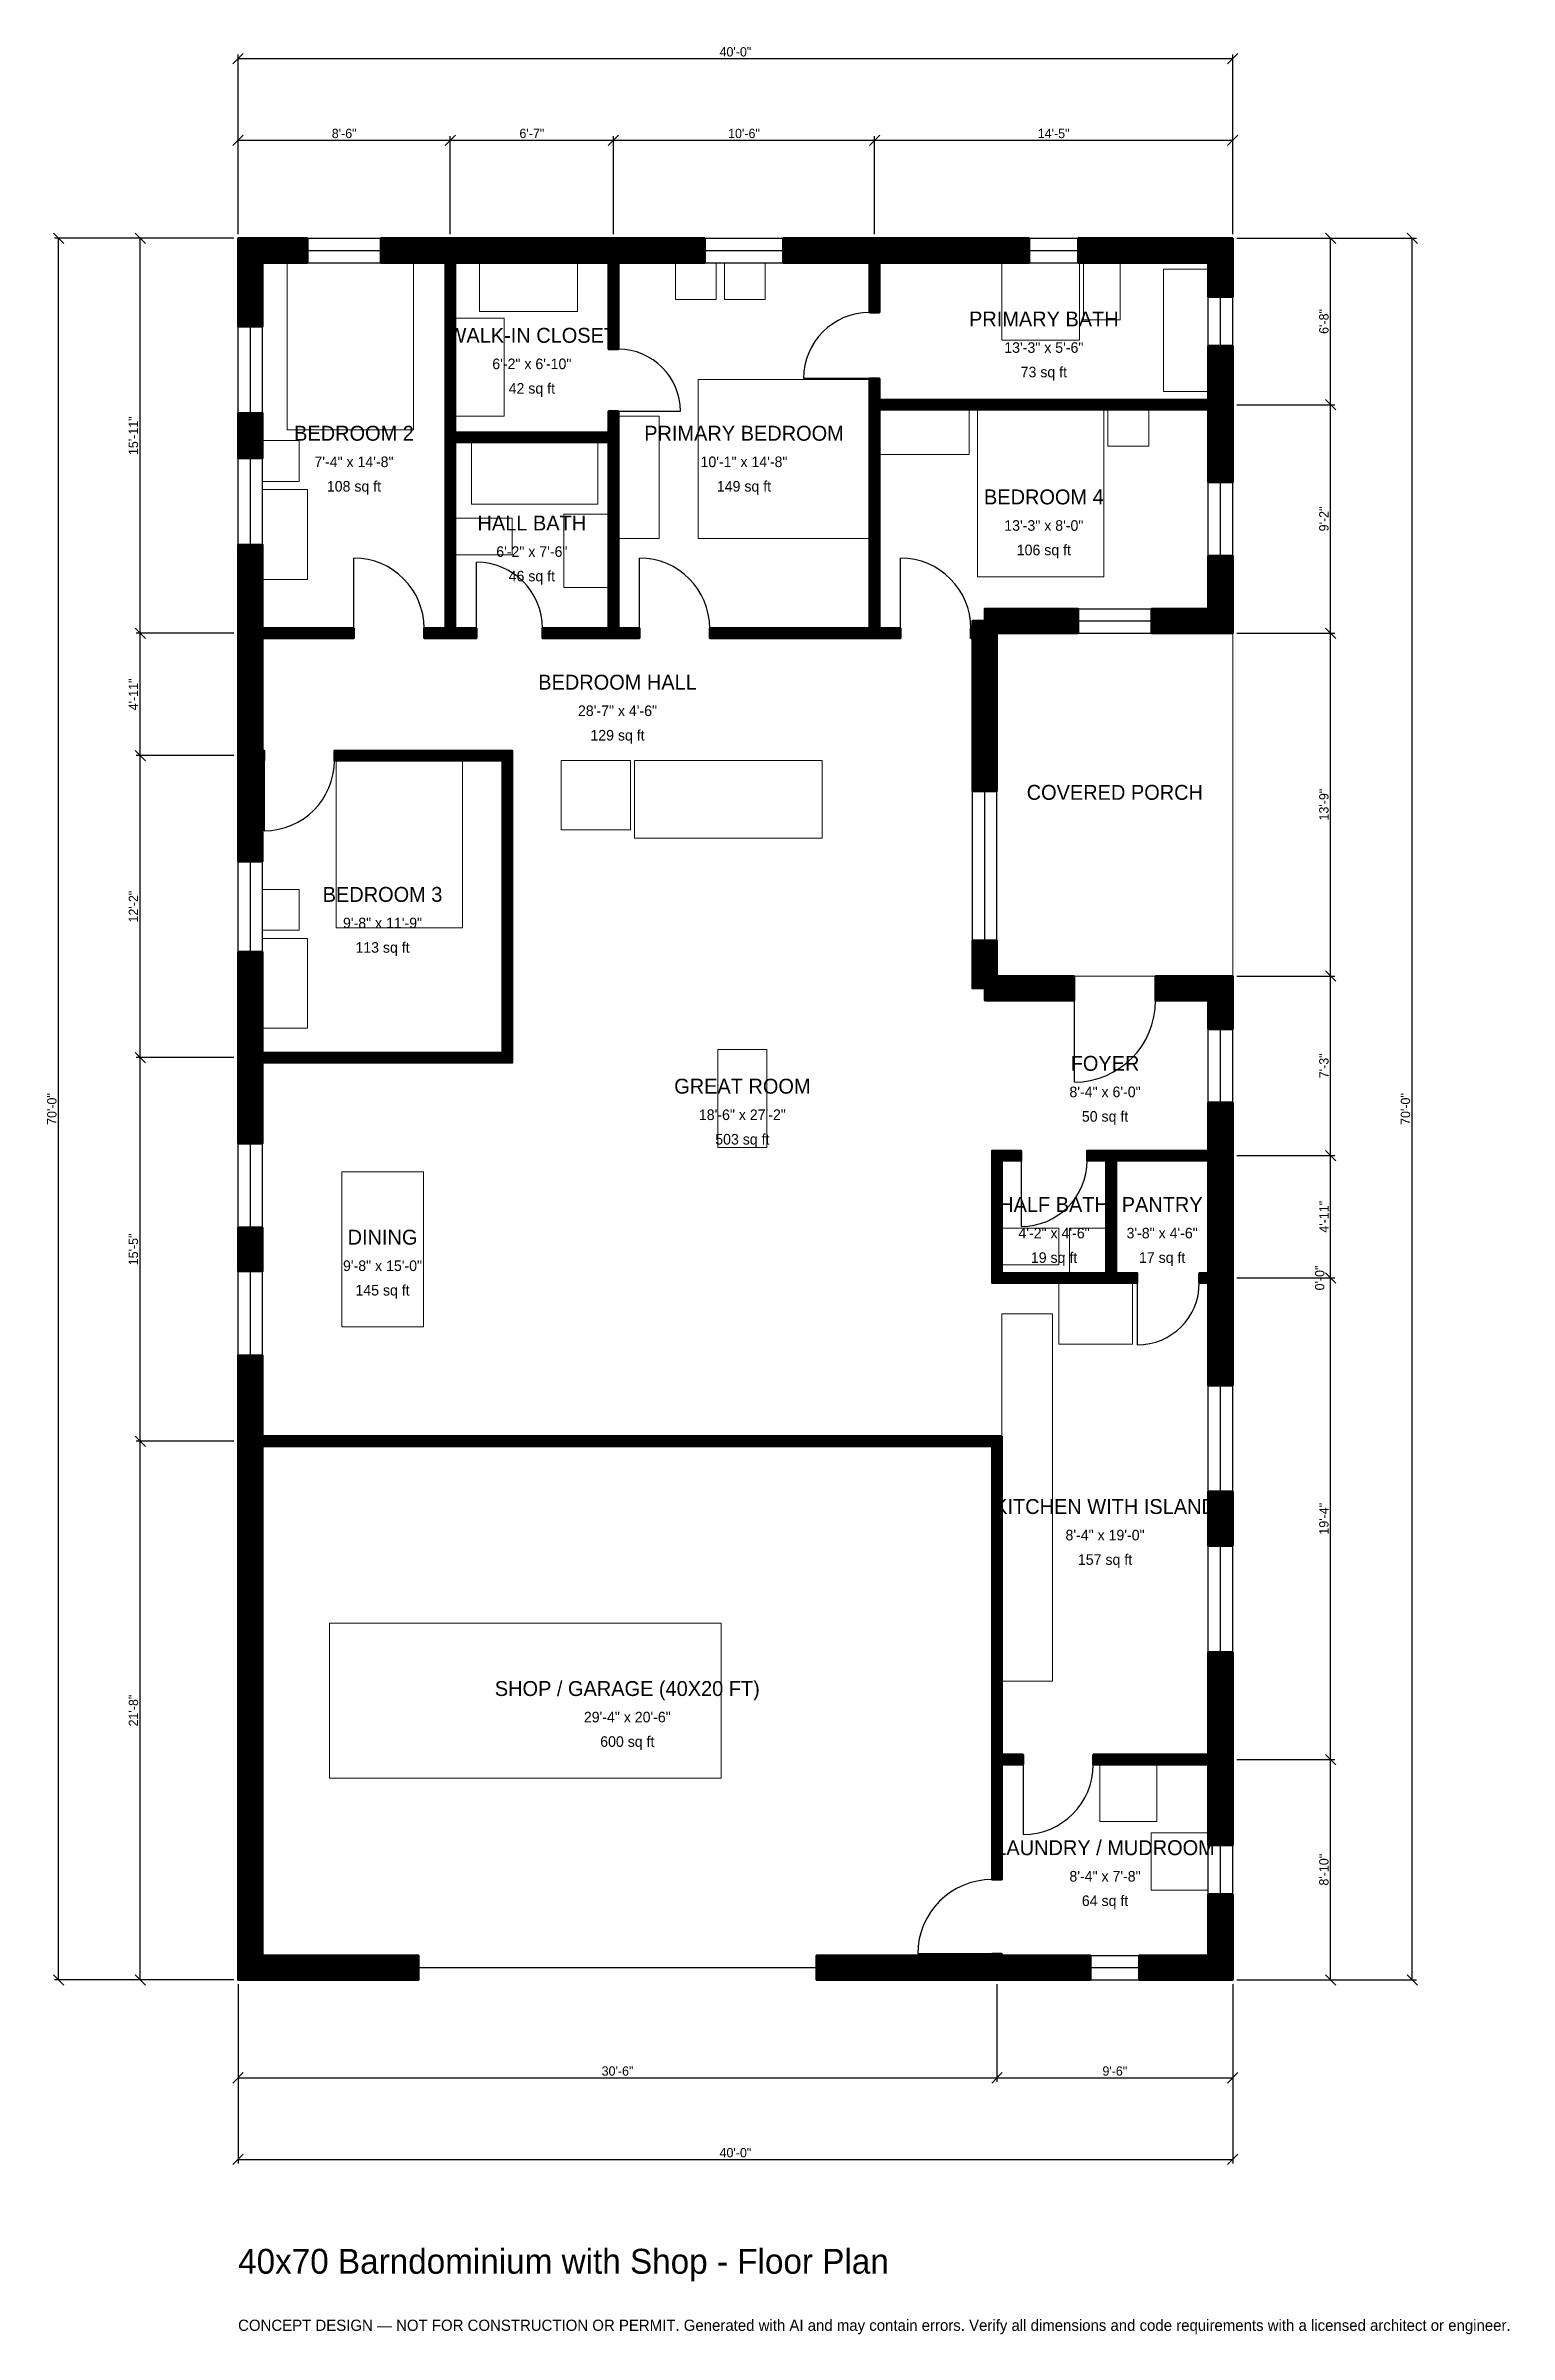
# Model space of a CAD drawing. Header units: inches. Extents: x -93 to 613, y -171 to 933.
import ezdxf
from ezdxf.enums import TextEntityAlignment as Align

# ---------------------------------------------------------------- set-up
doc = ezdxf.new("R2010")
doc.units = ezdxf.units.IN
doc.header["$MEASUREMENT"] = 0
doc.linetypes.add('DASHED', pattern=[0.6, 0.5, -0.1])
for name, color, linetype, lineweight in [('A-ANNO-DIMS', 1, 'Continuous', 13), ('A-ANNO-TEXT', 7, 'Continuous', 18), ('A-AREA-IDEN', 7, 'Continuous', 18), ('A-DOOR', 2, 'Continuous', 25), ('A-FLOR-FIXT', 9, 'Continuous', 13), ('A-FURN', 9, 'Continuous', 13), ('A-GLAZ', 4, 'Continuous', 25), ('A-SITE-PAVE', 8, 'Continuous', 13), ('A-WALL', 7, 'Continuous', 50), ('A-WALL-PATT', 8, 'Continuous', 13)]:
    doc.layers.add(name, color=color, linetype=linetype, lineweight=lineweight)
doc.dimstyles.new('PLAN', dxfattribs={"dimtxt": 4.5, "dimasz": 3, "dimexe": 2, "dimexo": 2, "dimgap": 1, "dimtad": 1, "dimdec": 0, "dimlunit": 4, "dimtsz": 2.5, "dimcen": 2.5, "dimclrd": 1, "dimclre": 1, "dimazin": 3, "dimtfac": 1, "dimtmove": 0, "dimatfit": 3})

msp = doc.modelspace()

# ---------------------------------------------------------------- hatches: boundary and pattern name
at = {"layer": 'A-WALL-PATT'}
h = msp.add_hatch(dxfattribs=at)
h.set_pattern_fill('ANSI31', color=8, scale=0.8)
h.paths.add_polyline_path([(0, 265.748), (0, 301.2467), (11.811, 301.2467), (11.811, 265.748), (11.811, 262.2047), (127.5591, 262.2047), (132.2835, 262.2047), (363.7795, 262.2047), (368.5039, 262.2047), (368.5039, 257.4803), (368.5039, 108.6614), (378.7402, 108.6614), (378.7402, 103.937), (368.5039, 103.937), (368.5039, 48.4252), (363.7795, 48.4252), (363.7795, 103.937), (363.7795, 108.6614), (363.7795, 257.4803), (132.2835, 257.4803), (127.5591, 257.4803), (11.811, 257.4803), (11.811, 253.937), (11.811, 11.811), (87.0079, 11.811), (87.0079, 0), (11.811, 0), (11.811, 0), (0, 0), (0, 0), (0, 0), (0, 11.811), (0, 11.811), (0, 253.937), (0, 257.4803), (0, 257.4803), (0, 262.2047), (0, 262.2047), (0, 265.748)])
h.paths.add_polyline_path([(0, 362.9265), (11.811, 362.9265), (11.811, 341.7979), (0, 341.7979), (0, 362.9265)])
h.paths.add_polyline_path([(0, 438.9764), (0, 442.5197), (0, 442.5197), (0, 447.2441), (0, 447.2441), (0, 450.7874), (0, 495.8661), (11.811, 495.8661), (11.811, 450.7874), (11.811, 447.2441), (127.5591, 447.2441), (127.5591, 588.189), (46.4567, 588.189), (46.4567, 592.9134), (127.5591, 592.9134), (132.2835, 592.9134), (132.2835, 588.189), (132.2835, 447.2441), (132.2835, 442.5197), (127.5591, 442.5197), (11.811, 442.5197), (11.811, 438.9764), (11.811, 403.4777), (0, 403.4777), (0, 438.9764)])
h.paths.add_polyline_path([(0, 584.6457), (0, 588.189), (0, 588.189), (0, 592.9134), (0, 592.9134), (0, 596.4567), (0, 643.7008), (0, 647.2441), (0, 647.2441), (0, 651.9685), (0, 651.9685), (0, 655.5118), (0, 692.2572), (11.811, 692.2572), (11.811, 655.5118), (11.811, 651.9685), (55.9055, 651.9685), (55.9055, 647.2441), (11.811, 647.2441), (11.811, 643.7008), (11.811, 596.4567), (11.811, 592.9134), (12.5984, 592.9134), (12.5984, 588.189), (11.811, 588.189), (11.811, 584.6457), (11.811, 539.5669), (0, 539.5669), (0, 584.6457)])
h.paths.add_polyline_path([(0, 755.7743), (11.811, 755.7743), (11.811, 733.9895), (0, 733.9895), (0, 755.7743)])
h.paths.add_polyline_path([(0, 828.3465), (0, 828.3465), (0, 840.1575), (0, 840.1575), (0, 840.1575), (11.811, 840.1575), (11.811, 840.1575), (33.4646, 840.1575), (33.4646, 828.3465), (11.811, 828.3465), (11.811, 797.5066), (0, 797.5066), (0, 828.3465)])
h.paths.add_polyline_path([(96.4567, 840.1575), (100, 840.1575), (100, 840.1575), (104.7244, 840.1575), (104.7244, 840.1575), (108.2677, 840.1575), (175.1969, 840.1575), (178.7402, 840.1575), (178.7402, 840.1575), (183.4646, 840.1575), (183.4646, 840.1575), (187.0079, 840.1575), (225.1969, 840.1575), (225.1969, 828.3465), (187.0079, 828.3465), (183.4646, 828.3465), (183.4646, 786.6142), (178.7402, 786.6142), (178.7402, 828.3465), (175.1969, 828.3465), (108.2677, 828.3465), (104.7244, 828.3465), (104.7244, 746.4567), (178.7402, 746.4567), (178.7402, 756.6929), (183.4646, 756.6929), (183.4646, 746.4567), (183.4646, 741.7323), (183.4646, 651.9685), (193.7008, 651.9685), (193.7008, 647.2441), (183.4646, 647.2441), (178.7402, 647.2441), (146.8504, 647.2441), (146.8504, 651.9685), (178.7402, 651.9685), (178.7402, 741.7323), (104.7244, 741.7323), (104.7244, 651.9685), (114.9606, 651.9685), (114.9606, 647.2441), (104.7244, 647.2441), (100, 647.2441), (89.7638, 647.2441), (89.7638, 651.9685), (100, 651.9685), (100, 741.7323), (100, 746.4567), (100, 828.3465), (96.4567, 828.3465), (68.8976, 828.3465), (68.8976, 840.1575), (96.4567, 840.1575)])
h.paths.add_polyline_path([(301.1811, 840.1575), (304.7244, 840.1575), (304.7244, 840.1575), (309.4488, 840.1575), (309.4488, 840.1575), (312.9921, 840.1575), (381.6929, 840.1575), (381.6929, 828.3465), (312.9921, 828.3465), (309.4488, 828.3465), (309.4488, 804.3307), (304.7244, 804.3307), (304.7244, 828.3465), (301.1811, 828.3465), (262.9921, 828.3465), (262.9921, 840.1575), (301.1811, 840.1575)])
h.paths.add_polyline_path([(468.1102, 840.1575), (468.1102, 840.1575), (479.9213, 840.1575), (479.9213, 840.1575), (479.9213, 840.1575), (479.9213, 828.3465), (479.9213, 828.3465), (479.9213, 811.811), (468.1102, 811.811), (468.1102, 828.3465), (405.315, 828.3465), (405.315, 840.1575), (468.1102, 840.1575)])
h.paths.add_polyline_path([(479.9213, 765.748), (479.9213, 762.2047), (479.9213, 762.2047), (479.9213, 757.4803), (479.9213, 757.4803), (479.9213, 753.937), (479.9213, 722.4409), (468.1102, 722.4409), (468.1102, 753.937), (468.1102, 757.4803), (309.4488, 757.4803), (309.4488, 651.9685), (319.685, 651.9685), (319.685, 647.2441), (309.4488, 647.2441), (304.7244, 647.2441), (227.5591, 647.2441), (227.5591, 651.9685), (304.7244, 651.9685), (304.7244, 757.4803), (304.7244, 762.2047), (304.7244, 772.4409), (309.4488, 772.4409), (309.4488, 762.2047), (468.1102, 762.2047), (468.1102, 765.748), (468.1102, 788.189), (479.9213, 788.189), (479.9213, 765.748)])
h.paths.add_polyline_path([(479.9213, 661.4173), (479.9213, 661.4173), (479.9213, 649.6063), (479.9213, 649.6063), (479.9213, 649.6063), (468.1102, 649.6063), (468.1102, 649.6063), (440.748, 649.6063), (440.748, 661.4173), (468.1102, 661.4173), (468.1102, 687.0079), (479.9213, 687.0079), (479.9213, 661.4173)])
h.paths.add_polyline_path([(368.5039, 649.6063), (368.5039, 649.6063), (366.1418, 649.6063), (366.1418, 647.2441), (366.1417, 647.2441), (366.1417, 596.4567), (366.1417, 584.6457), (366.1417, 573.4252), (354.3307, 573.4252), (354.3307, 584.6457), (354.3307, 596.4567), (354.3307, 647.2441), (353.5433, 647.2441), (353.5433, 651.9685), (354.3307, 651.9685), (354.3307, 655.5118), (360.2362, 655.5118), (360.2362, 661.4173), (405.315, 661.4173), (405.315, 649.6063), (368.5039, 649.6063)])
h.paths.add_polyline_path([(366.1417, 484.252), (403.3465, 484.252), (403.3465, 472.4409), (360.2362, 472.4409), (360.2362, 478.3465), (354.3307, 478.3465), (354.3307, 501.378), (366.1417, 501.378), (366.1417, 484.252)])
h.paths.add_polyline_path([(468.1102, 484.252), (468.1102, 484.252), (479.9213, 484.252), (479.9213, 484.252), (479.9213, 484.252), (479.9213, 472.4409), (479.9213, 472.4409), (479.9213, 458.6614), (468.1102, 458.6614), (468.1102, 472.4409), (442.7165, 472.4409), (442.7165, 484.252), (468.1102, 484.252)])
h.paths.add_polyline_path([(479.9213, 400), (479.9213, 400), (479.9213, 395.2756), (479.9213, 395.2756), (479.9213, 391.7323), (479.9213, 391.7323), (479.9213, 344.4882), (479.9213, 344.4882), (479.9213, 340.9449), (479.9213, 340.9449), (479.9213, 336.2205), (479.9213, 336.2205), (479.9213, 286.7454), (468.1102, 286.7454), (468.1102, 332.6772), (468.1102, 332.6772), (468.1102, 336.2205), (463.7795, 336.2205), (463.7795, 340.9449), (468.1102, 340.9449), (468.1102, 395.2756), (423.622, 395.2756), (423.622, 340.9449), (433.8583, 340.9449), (433.8583, 336.2205), (423.622, 336.2205), (423.622, 336.2205), (418.8976, 336.2205), (418.8976, 336.2205), (418.8976, 336.2205), (368.5039, 336.2205), (368.5039, 336.2205), (363.7795, 336.2205), (363.7795, 336.2205), (363.7795, 340.9449), (363.7795, 395.2756), (363.7795, 400), (368.5039, 400), (377.7559, 400), (377.7559, 395.2756), (368.5039, 395.2756), (368.5039, 340.9449), (418.8976, 340.9449), (418.8976, 340.9449), (418.8976, 395.2756), (418.8976, 395.2756), (409.6457, 395.2756), (409.6457, 400), (418.8976, 400), (418.8976, 400), (423.622, 400), (468.1102, 400), (468.1102, 403.5433), (468.1102, 403.5433), (468.1102, 423.2283), (479.9213, 423.2283), (479.9213, 400)])
h.paths.add_polyline_path([(479.9213, 209.3176), (468.1102, 209.3176), (468.1102, 235.5643), (479.9213, 235.5643), (479.9213, 209.3176)])
h.paths.add_polyline_path([(479.9213, 112.2047), (479.9213, 108.6614), (479.9213, 108.6614), (479.9213, 103.937), (479.9213, 103.937), (479.9213, 100.3937), (479.9213, 64.9606), (468.1102, 64.9606), (468.1102, 100.3937), (468.1102, 103.937), (412.5984, 103.937), (412.5984, 108.6614), (468.1102, 108.6614), (468.1102, 112.2047), (468.1102, 158.1365), (479.9213, 158.1365), (479.9213, 112.2047)])
h.paths.add_polyline_path([(479.9213, 11.811), (479.9213, 11.811), (479.9213, 0), (479.9213, 0), (479.9213, 0), (468.1102, 0), (468.1102, 0), (434.8425, 0), (434.8425, 11.811), (468.1102, 11.811), (468.1102, 41.3386), (479.9213, 41.3386), (479.9213, 11.811)])
h.paths.add_polyline_path([(372.0472, 0), (368.5039, 0), (368.5039, 0), (363.7795, 0), (363.7795, 0), (360.2362, 0), (279.1339, 0), (279.1339, 11.811), (360.2362, 11.811), (363.7795, 11.811), (363.7795, 12.5984), (368.5039, 12.5984), (368.5039, 11.811), (372.0472, 11.811), (411.2205, 11.811), (411.2205, 0), (372.0472, 0)])

# ---------------------------------------------------------------- linework, layer by layer
at = {"layer": 'A-DOOR'}
for p, q in [((304.7244, 772.4409), (272.8346, 772.4409)), ((183.4646, 756.6929), (213.3858, 756.6929)), ((55.9055, 651.9685), (55.9055, 685.8268)), ((193.7008, 651.9685), (193.7008, 685.8268)), ((319.685, 651.9685), (319.685, 685.8268)), ((114.9606, 651.9685), (114.9606, 683.8583)), ((12.5984, 588.189), (12.5984, 554.3307)), ((403.3465, 472.4409), (403.3465, 433.0709)), ((377.7559, 395.2756), (377.7559, 363.3858)), ((433.8583, 336.2205), (433.8583, 306.2992)), ((378.7402, 103.937), (378.7402, 70.0787)), ((363.7795, 12.5984), (327.9528, 12.5984))]:
    msp.add_line(p, q, dxfattribs=at)
at = {"layer": 'A-DOOR', "linetype": 'DASHED'}
msp.add_line((87.0079, 5.9055), (279.1339, 5.9055), dxfattribs=at)
at = {"layer": 'A-DOOR'}
for centre, radius, start, end in [((304.7244, 772.4409), 31.8898, 90, 180), ((183.4646, 756.6929), 29.9213, 0, 90), ((55.9055, 651.9685), 33.8583, 0, 90), ((193.7008, 651.9685), 33.8583, 0, 90), ((319.685, 651.9685), 33.8583, 0, 90), ((114.9606, 651.9685), 31.8898, 0, 90), ((12.5984, 588.189), 33.8583, 270, 360), ((403.3465, 472.4409), 39.3701, 270, 360), ((377.7559, 395.2756), 31.8898, 270, 360), ((433.8583, 336.2205), 29.9213, 270, 360), ((378.7402, 103.937), 33.8583, 270, 360), ((363.7795, 12.5984), 35.8268, 90, 180)]:
    msp.add_arc(centre, radius, start, end, dxfattribs=at)
at = {"layer": 'A-FLOR-FIXT'}
for points in [[(368.5039, 790.9449), (405.9055, 790.9449), (405.9055, 828.3465), (368.5039, 828.3465)], [(407.874, 800.7874), (425.5906, 800.7874), (425.5906, 828.3465), (407.874, 828.3465)], [(446.4567, 766.1417), (468.1102, 766.1417), (468.1102, 825.1968), (446.4567, 825.1968)], [(112.5984, 711.811), (173.622, 711.811), (173.622, 741.7323), (112.5984, 741.7323)], [(157.0866, 671.6535), (178.7402, 671.6535), (178.7402, 707.0866), (157.0866, 707.0866)], [(104.7244, 687.4016), (132.2835, 687.4016), (132.2835, 705.1181), (104.7244, 705.1181)], [(368.5039, 344.8819), (396.063, 344.8819), (396.063, 362.5984), (368.5039, 362.5984)], [(401.1811, 340.9449), (418.8976, 340.9449), (418.8976, 362.5984), (401.1811, 362.5984)], [(368.5039, 144.0945), (392.9134, 144.0945), (392.9134, 321.2598), (368.5039, 321.2598)]]:
    msp.add_lwpolyline(points, close=True, dxfattribs=at)
at = {"layer": 'A-FURN'}
for points in [[(23.622, 747.6378), (84.6457, 747.6378), (84.6457, 828.3465), (23.622, 828.3465)], [(116.5354, 804.7244), (163.7795, 804.7244), (163.7795, 828.3465), (116.5354, 828.3465)], [(211.0236, 810.6299), (230.7087, 810.6299), (230.7087, 828.3465), (211.0236, 828.3465)], [(234.6457, 810.6299), (254.3307, 810.6299), (254.3307, 828.3465), (234.6457, 828.3465)], [(104.7244, 754.3307), (128.3465, 754.3307), (128.3465, 801.5748), (104.7244, 801.5748)], [(222.0472, 695.2756), (304.7244, 695.2756), (304.7244, 772.0472), (222.0472, 772.0472)], [(183.4646, 695.2756), (203.1496, 695.2756), (203.1496, 754.3307), (183.4646, 754.3307)], [(309.4488, 735.8268), (352.7559, 735.8268), (352.7559, 757.4803), (309.4488, 757.4803)], [(356.6929, 676.7717), (417.7165, 676.7717), (417.7165, 757.4803), (356.6929, 757.4803)], [(419.685, 739.7638), (439.3701, 739.7638), (439.3701, 757.4803), (419.685, 757.4803)], [(11.811, 722.8346), (29.5276, 722.8346), (29.5276, 742.5197), (11.811, 742.5197)], [(11.811, 675.5906), (33.4646, 675.5906), (33.4646, 718.8976), (11.811, 718.8976)], [(47.2441, 507.4803), (108.2677, 507.4803), (108.2677, 588.189), (47.2441, 588.189)], [(155.9055, 554.7244), (189.3701, 554.7244), (189.3701, 588.189), (155.9055, 588.189)], [(191.3386, 550.7874), (281.8898, 550.7874), (281.8898, 588.189), (191.3386, 588.189)], [(11.811, 506.2992), (29.5276, 506.2992), (29.5276, 525.9843), (11.811, 525.9843)], [(11.811, 459.0551), (33.4646, 459.0551), (33.4646, 502.3622), (11.811, 502.3622)], [(231.4961, 401.5748), (255.1181, 401.5748), (255.1181, 448.8189), (231.4961, 448.8189)], [(50, 314.9606), (89.3701, 314.9606), (89.3701, 389.7638), (50, 389.7638)], [(396.063, 306.6929), (431.4961, 306.6929), (431.4961, 336.2205), (396.063, 336.2205)], [(44.0945, 97.2441), (233.0709, 97.2441), (233.0709, 172.0472), (44.0945, 172.0472)], [(415.748, 76.378), (443.3071, 76.378), (443.3071, 103.937), (415.748, 103.937)], [(440.5512, 43.3071), (468.1102, 43.3071), (468.1102, 70.8661), (440.5512, 70.8661)]]:
    msp.add_lwpolyline(points, close=True, dxfattribs=at)
at = {"layer": 'A-GLAZ'}
for p, q in [((33.4646, 840.1575), (68.8976, 840.1575)), ((225.1969, 840.1575), (262.9921, 840.1575)), ((381.6929, 840.1575), (405.315, 840.1575)), ((33.4646, 834.252), (68.8976, 834.252)), ((33.4646, 828.3465), (68.8976, 828.3465)), ((225.1969, 834.252), (262.9921, 834.252)), ((225.1969, 828.3465), (262.9921, 828.3465)), ((381.6929, 834.252), (405.315, 834.252)), ((381.6929, 828.3465), (405.315, 828.3465)), ((468.1102, 788.189), (468.1102, 811.811)), ((474.0157, 788.189), (474.0157, 811.811)), ((479.9213, 788.189), (479.9213, 811.811)), ((0, 755.7743), (0, 797.5066)), ((5.9055, 755.7743), (5.9055, 797.5066)), ((11.811, 755.7743), (11.811, 797.5066)), ((0, 692.2572), (0, 733.9895)), ((5.9055, 692.2572), (5.9055, 733.9895)), ((11.811, 692.2572), (11.811, 733.9895)), ((468.1102, 687.0079), (468.1102, 722.4409)), ((474.0157, 687.0079), (474.0157, 722.4409)), ((479.9213, 687.0079), (479.9213, 722.4409)), ((405.315, 661.4173), (440.748, 661.4173)), ((405.315, 655.5118), (440.748, 655.5118)), ((405.315, 649.6063), (440.748, 649.6063)), ((354.3307, 501.378), (354.3307, 573.4252)), ((360.2362, 501.378), (360.2362, 573.4252)), ((366.1417, 501.378), (366.1417, 573.4252)), ((0, 495.8661), (0, 539.5669)), ((5.9055, 495.8661), (5.9055, 539.5669)), ((11.811, 495.8661), (11.811, 539.5669)), ((468.1102, 423.2283), (468.1102, 458.6614)), ((474.0157, 423.2283), (474.0157, 458.6614)), ((479.9213, 423.2283), (479.9213, 458.6614)), ((0, 362.9265), (0, 403.4777)), ((5.9055, 362.9265), (5.9055, 403.4777)), ((11.811, 362.9265), (11.811, 403.4777)), ((0, 301.2467), (0, 341.7979)), ((5.9055, 301.2467), (5.9055, 341.7979)), ((11.811, 301.2467), (11.811, 341.7979)), ((468.1102, 235.5643), (468.1102, 286.7454)), ((474.0157, 235.5643), (474.0157, 286.7454)), ((479.9213, 235.5643), (479.9213, 286.7454)), ((468.1102, 158.1365), (468.1102, 209.3176)), ((474.0157, 158.1365), (474.0157, 209.3176)), ((479.9213, 158.1365), (479.9213, 209.3176)), ((468.1102, 41.3386), (468.1102, 64.9606)), ((474.0157, 41.3386), (474.0157, 64.9606)), ((479.9213, 41.3386), (479.9213, 64.9606)), ((411.2205, 11.811), (434.8425, 11.811)), ((411.2205, 5.9055), (434.8425, 5.9055)), ((411.2205, 0), (434.8425, 0))]:
    msp.add_line(p, q, dxfattribs=at)
at = {"layer": 'A-SITE-PAVE', "linetype": 'DASHED'}
msp.add_lwpolyline([(366.1417, 484.252), (479.9213, 484.252), (479.9213, 649.6063), (366.1417, 649.6063)], close=True, dxfattribs=at)
at = {"layer": 'A-WALL'}
for points in [[(0, 828.3465), (0, 828.3465), (0, 840.1575), (0, 840.1575), (0, 840.1575), (11.811, 840.1575), (11.811, 840.1575), (33.4646, 840.1575), (33.4646, 828.3465), (11.811, 828.3465), (11.811, 797.5066), (0, 797.5066), (0, 828.3465)], [(96.4567, 840.1575), (100, 840.1575), (100, 840.1575), (104.7244, 840.1575), (104.7244, 840.1575), (108.2677, 840.1575), (175.1969, 840.1575), (178.7402, 840.1575), (178.7402, 840.1575), (183.4646, 840.1575), (183.4646, 840.1575), (187.0079, 840.1575), (225.1969, 840.1575), (225.1969, 828.3465), (187.0079, 828.3465), (183.4646, 828.3465), (183.4646, 786.6142), (178.7402, 786.6142), (178.7402, 828.3465), (175.1969, 828.3465), (108.2677, 828.3465), (104.7244, 828.3465), (104.7244, 746.4567), (178.7402, 746.4567), (178.7402, 756.6929), (183.4646, 756.6929), (183.4646, 746.4567), (183.4646, 741.7323), (183.4646, 651.9685), (193.7008, 651.9685), (193.7008, 647.2441), (183.4646, 647.2441), (178.7402, 647.2441), (146.8504, 647.2441), (146.8504, 651.9685), (178.7402, 651.9685), (178.7402, 741.7323), (104.7244, 741.7323), (104.7244, 651.9685), (114.9606, 651.9685), (114.9606, 647.2441), (104.7244, 647.2441), (100, 647.2441), (89.7638, 647.2441), (89.7638, 651.9685), (100, 651.9685), (100, 741.7323), (100, 746.4567), (100, 828.3465), (96.4567, 828.3465), (68.8976, 828.3465), (68.8976, 840.1575), (96.4567, 840.1575)], [(301.1811, 840.1575), (304.7244, 840.1575), (304.7244, 840.1575), (309.4488, 840.1575), (309.4488, 840.1575), (312.9921, 840.1575), (381.6929, 840.1575), (381.6929, 828.3465), (312.9921, 828.3465), (309.4488, 828.3465), (309.4488, 804.3307), (304.7244, 804.3307), (304.7244, 828.3465), (301.1811, 828.3465), (262.9921, 828.3465), (262.9921, 840.1575), (301.1811, 840.1575)], [(468.1102, 840.1575), (468.1102, 840.1575), (479.9213, 840.1575), (479.9213, 840.1575), (479.9213, 840.1575), (479.9213, 828.3465), (479.9213, 828.3465), (479.9213, 811.811), (468.1102, 811.811), (468.1102, 828.3465), (405.315, 828.3465), (405.315, 840.1575), (468.1102, 840.1575)], [(479.9213, 765.748), (479.9213, 762.2047), (479.9213, 762.2047), (479.9213, 757.4803), (479.9213, 757.4803), (479.9213, 753.937), (479.9213, 722.4409), (468.1102, 722.4409), (468.1102, 753.937), (468.1102, 757.4803), (309.4488, 757.4803), (309.4488, 651.9685), (319.685, 651.9685), (319.685, 647.2441), (309.4488, 647.2441), (304.7244, 647.2441), (227.5591, 647.2441), (227.5591, 651.9685), (304.7244, 651.9685), (304.7244, 757.4803), (304.7244, 762.2047), (304.7244, 772.4409), (309.4488, 772.4409), (309.4488, 762.2047), (468.1102, 762.2047), (468.1102, 765.748), (468.1102, 788.189), (479.9213, 788.189), (479.9213, 765.748)], [(0, 755.7743), (11.811, 755.7743), (11.811, 733.9895), (0, 733.9895), (0, 755.7743)], [(0, 584.6457), (0, 588.189), (0, 588.189), (0, 592.9134), (0, 592.9134), (0, 596.4567), (0, 643.7008), (0, 647.2441), (0, 647.2441), (0, 651.9685), (0, 651.9685), (0, 655.5118), (0, 692.2572), (11.811, 692.2572), (11.811, 655.5118), (11.811, 651.9685), (55.9055, 651.9685), (55.9055, 647.2441), (11.811, 647.2441), (11.811, 643.7008), (11.811, 596.4567), (11.811, 592.9134), (12.5984, 592.9134), (12.5984, 588.189), (11.811, 588.189), (11.811, 584.6457), (11.811, 539.5669), (0, 539.5669), (0, 584.6457)], [(479.9213, 661.4173), (479.9213, 661.4173), (479.9213, 649.6063), (479.9213, 649.6063), (479.9213, 649.6063), (468.1102, 649.6063), (468.1102, 649.6063), (440.748, 649.6063), (440.748, 661.4173), (468.1102, 661.4173), (468.1102, 687.0079), (479.9213, 687.0079), (479.9213, 661.4173)], [(368.5039, 649.6063), (368.5039, 649.6063), (366.1418, 649.6063), (366.1418, 647.2441), (366.1417, 647.2441), (366.1417, 596.4567), (366.1417, 584.6457), (366.1417, 573.4252), (354.3307, 573.4252), (354.3307, 584.6457), (354.3307, 596.4567), (354.3307, 647.2441), (353.5433, 647.2441), (353.5433, 651.9685), (354.3307, 651.9685), (354.3307, 655.5118), (360.2362, 655.5118), (360.2362, 661.4173), (405.315, 661.4173), (405.315, 649.6063), (368.5039, 649.6063)], [(0, 438.9764), (0, 442.5197), (0, 442.5197), (0, 447.2441), (0, 447.2441), (0, 450.7874), (0, 495.8661), (11.811, 495.8661), (11.811, 450.7874), (11.811, 447.2441), (127.5591, 447.2441), (127.5591, 588.189), (46.4567, 588.189), (46.4567, 592.9134), (127.5591, 592.9134), (132.2835, 592.9134), (132.2835, 588.189), (132.2835, 447.2441), (132.2835, 442.5197), (127.5591, 442.5197), (11.811, 442.5197), (11.811, 438.9764), (11.811, 403.4777), (0, 403.4777), (0, 438.9764)], [(366.1417, 484.252), (403.3465, 484.252), (403.3465, 472.4409), (360.2362, 472.4409), (360.2362, 478.3465), (354.3307, 478.3465), (354.3307, 501.378), (366.1417, 501.378), (366.1417, 484.252)], [(468.1102, 484.252), (468.1102, 484.252), (479.9213, 484.252), (479.9213, 484.252), (479.9213, 484.252), (479.9213, 472.4409), (479.9213, 472.4409), (479.9213, 458.6614), (468.1102, 458.6614), (468.1102, 472.4409), (442.7165, 472.4409), (442.7165, 484.252), (468.1102, 484.252)], [(479.9213, 400), (479.9213, 400), (479.9213, 395.2756), (479.9213, 395.2756), (479.9213, 391.7323), (479.9213, 391.7323), (479.9213, 344.4882), (479.9213, 344.4882), (479.9213, 340.9449), (479.9213, 340.9449), (479.9213, 336.2205), (479.9213, 336.2205), (479.9213, 286.7454), (468.1102, 286.7454), (468.1102, 332.6772), (468.1102, 332.6772), (468.1102, 336.2205), (463.7795, 336.2205), (463.7795, 340.9449), (468.1102, 340.9449), (468.1102, 395.2756), (423.622, 395.2756), (423.622, 340.9449), (433.8583, 340.9449), (433.8583, 336.2205), (423.622, 336.2205), (423.622, 336.2205), (418.8976, 336.2205), (418.8976, 336.2205), (418.8976, 336.2205), (368.5039, 336.2205), (368.5039, 336.2205), (363.7795, 336.2205), (363.7795, 336.2205), (363.7795, 340.9449), (363.7795, 395.2756), (363.7795, 400), (368.5039, 400), (377.7559, 400), (377.7559, 395.2756), (368.5039, 395.2756), (368.5039, 340.9449), (418.8976, 340.9449), (418.8976, 340.9449), (418.8976, 395.2756), (418.8976, 395.2756), (409.6457, 395.2756), (409.6457, 400), (418.8976, 400), (418.8976, 400), (423.622, 400), (468.1102, 400), (468.1102, 403.5433), (468.1102, 403.5433), (468.1102, 423.2283), (479.9213, 423.2283), (479.9213, 400)], [(0, 362.9265), (11.811, 362.9265), (11.811, 341.7979), (0, 341.7979), (0, 362.9265)], [(0, 265.748), (0, 301.2467), (11.811, 301.2467), (11.811, 265.748), (11.811, 262.2047), (127.5591, 262.2047), (132.2835, 262.2047), (363.7795, 262.2047), (368.5039, 262.2047), (368.5039, 257.4803), (368.5039, 108.6614), (378.7402, 108.6614), (378.7402, 103.937), (368.5039, 103.937), (368.5039, 48.4252), (363.7795, 48.4252), (363.7795, 103.937), (363.7795, 108.6614), (363.7795, 257.4803), (132.2835, 257.4803), (127.5591, 257.4803), (11.811, 257.4803), (11.811, 253.937), (11.811, 11.811), (87.0079, 11.811), (87.0079, 0), (11.811, 0), (11.811, 0), (0, 0), (0, 0), (0, 0), (0, 11.811), (0, 11.811), (0, 253.937), (0, 257.4803), (0, 257.4803), (0, 262.2047), (0, 262.2047), (0, 265.748)], [(479.9213, 209.3176), (468.1102, 209.3176), (468.1102, 235.5643), (479.9213, 235.5643), (479.9213, 209.3176)], [(479.9213, 112.2047), (479.9213, 108.6614), (479.9213, 108.6614), (479.9213, 103.937), (479.9213, 103.937), (479.9213, 100.3937), (479.9213, 64.9606), (468.1102, 64.9606), (468.1102, 100.3937), (468.1102, 103.937), (412.5984, 103.937), (412.5984, 108.6614), (468.1102, 108.6614), (468.1102, 112.2047), (468.1102, 158.1365), (479.9213, 158.1365), (479.9213, 112.2047)], [(479.9213, 11.811), (479.9213, 11.811), (479.9213, 0), (479.9213, 0), (479.9213, 0), (468.1102, 0), (468.1102, 0), (434.8425, 0), (434.8425, 11.811), (468.1102, 11.811), (468.1102, 41.3386), (479.9213, 41.3386), (479.9213, 11.811)], [(372.0472, 0), (368.5039, 0), (368.5039, 0), (363.7795, 0), (363.7795, 0), (360.2362, 0), (279.1339, 0), (279.1339, 11.811), (360.2362, 11.811), (363.7795, 11.811), (363.7795, 12.5984), (368.5039, 12.5984), (368.5039, 11.811), (372.0472, 11.811), (411.2205, 11.811), (411.2205, 0), (372.0472, 0)]]:
    msp.add_lwpolyline(points, close=True, dxfattribs=at)

# ---------------------------------------------------------------- texts
at = {"layer": 'A-ANNO-TEXT'}
for s, height, p in [('40x70 Barndominium with Shop - Floor Plan', 12, (0, -141.7323)), ('CONCEPT DESIGN — NOT FOR CONSTRUCTION OR PERMIT. Generated with AI and may contain errors. Verify all dimensions and code requirements with a licensed architect or engineer.', 5.4, (0, -169.2913))]:
    msp.add_text(s, height=height, dxfattribs=at).set_placement(p)
at = {"layer": 'A-AREA-IDEN'}
for s, height, p in [('WALK-IN CLOSET', 7.2, (141.7323, 793.3071)), ('PRIMARY BATH', 7.2, (388.7795, 801.1811)), ('13\'-3" x 5\'-6"', 5.1, (388.7795, 787.4016)), ('6\'-2" x 6\'-10"', 5.1, (141.7323, 779.5276)), ('73 sq ft', 5.1, (388.7795, 775.5906)), ('42 sq ft', 5.1, (141.7323, 767.7165)), ('BEDROOM 2', 7.2, (55.9055, 746.063)), ('PRIMARY BEDROOM', 7.2, (244.0945, 746.063)), ('7\'-4" x 14\'-8"', 5.1, (55.9055, 732.2835)), ('10\'-1" x 14\'-8"', 5.1, (244.0945, 732.2835)), ('108 sq ft', 5.1, (55.9055, 720.4724)), ('149 sq ft', 5.1, (244.0945, 720.4724)), ('BEDROOM 4', 7.2, (388.7795, 715.3543)), ('HALL BATH', 7.2, (141.7323, 702.7559)), ('13\'-3" x 8\'-0"', 5.1, (388.7795, 701.5748)), ('6\'-2" x 7\'-6"', 5.1, (141.7323, 688.9764)), ('106 sq ft', 5.1, (388.7795, 689.7638)), ('46 sq ft', 5.1, (141.7323, 677.1654)), ('BEDROOM HALL', 7.2, (183.0709, 625.9843)), ('28\'-7" x 4\'-6"', 5.1, (183.0709, 612.2047)), ('129 sq ft', 5.1, (183.0709, 600.3937)), ('COVERED PORCH', 7.2, (423.0315, 572.8346)), ('BEDROOM 3', 7.2, (69.685, 523.622)), ('9\'-8" x 11\'-9"', 5.1, (69.685, 509.8425)), ('113 sq ft', 5.1, (69.685, 498.0315)), ('FOYER', 7.2, (418.3071, 442.126)), ('GREAT ROOM', 7.2, (243.3071, 431.1024)), ('8\'-4" x 6\'-0"', 5.1, (418.3071, 428.3465)), ('18\'-6" x 27\'-2"', 5.1, (243.3071, 417.3228)), ('50 sq ft', 5.1, (418.3071, 416.5354)), ('503 sq ft', 5.1, (243.3071, 405.5118)), ('HALF BATH', 7.2, (393.7008, 374.0157)), ('PANTRY', 7.2, (445.8661, 374.0157)), ('DINING', 7.2, (69.685, 358.2677)), ('4\'-2" x 4\'-6"', 5.1, (393.7008, 360.2362)), ('3\'-8" x 4\'-6"', 5.1, (445.8661, 360.2362)), ('9\'-8" x 15\'-0"', 5.1, (69.685, 344.4882)), ('19 sq ft', 5.1, (393.7008, 348.4252)), ('17 sq ft', 5.1, (445.8661, 348.4252)), ('145 sq ft', 5.1, (69.685, 332.6772)), ('KITCHEN WITH ISLAND', 7.2, (418.3071, 228.3465)), ('8\'-4" x 19\'-0"', 5.1, (418.3071, 214.5669)), ('157 sq ft', 5.1, (418.3071, 202.7559)), ('SHOP / GARAGE (40X20 FT)', 7.2, (187.7953, 140.5512)), ('29\'-4" x 20\'-6"', 5.1, (187.7953, 126.7717)), ('600 sq ft', 5.1, (187.7953, 114.9606)), ('LAUNDRY / MUDROOM', 7.2, (418.3071, 63.7795)), ('8\'-4" x 7\'-8"', 5.1, (418.3071, 50)), ('64 sq ft', 5.1, (418.3071, 38.189))]:
    msp.add_text(s, height=height, dxfattribs=at).set_placement(p, align=Align.MIDDLE_CENTER)

# ---------------------------------------------------------------- dimensions: what is measured, and where the dimension line sits
at = {"layer": 'A-ANNO-DIMS'}
for base, p1, p2, text in [((0, 926.7717), (0, 840.1575), (479.9213, 840.1575), '40\'-0"'), ((0, 887.4016), (0, 840.1575), (102.3622, 840.1575), '8\'-6"'), ((102.3622, 887.4016), (102.3622, 840.1575), (181.1024, 840.1575), '6\'-7"'), ((181.1024, 887.4016), (181.1024, 840.1575), (307.0866, 840.1575), '10\'-6"'), ((307.0866, 887.4016), (307.0866, 840.1575), (479.9213, 840.1575), '14\'-5"'), ((0, -47.2441), (0, 0), (366.1417, 0), '30\'-6"'), ((0, -86.6142), (0, 0), (479.9213, 0), '40\'-0"'), ((366.1417, -47.2441), (366.1417, 0), (479.9213, 0), '9\'-6"')]:
    msp.add_linear_dim(base=base, p1=p1, p2=p2, text=text, dimstyle='PLAN', dxfattribs=at).render()
for base, p1, p2, text in [((-86.6142, 0), (0, 0), (0, 840.1575), '70\'-0"'), ((-47.2441, 649.6063), (0, 649.6063), (0, 840.1575), '15\'-11"'), ((527.1654, 759.8425), (479.9213, 759.8425), (479.9213, 840.1575), '6\'-8"'), ((566.5354, 0), (479.9213, 0), (479.9213, 840.1575), '70\'-0"'), ((527.1654, 649.6063), (479.9213, 649.6063), (479.9213, 759.8425), '9\'-2"'), ((-47.2441, 590.5512), (0, 590.5512), (0, 649.6063), '4\'-11"'), ((527.1654, 484.252), (479.9213, 484.252), (479.9213, 649.6063), '13\'-9"'), ((-47.2441, 444.8819), (0, 444.8819), (0, 590.5512), '12\'-2"'), ((527.1654, 397.6378), (479.9213, 397.6378), (479.9213, 484.252), '7\'-3"'), ((-47.2441, 259.8425), (0, 259.8425), (0, 444.8819), '15\'-5"'), ((527.1654, 338.5827), (479.9213, 338.5827), (479.9213, 397.6378), '4\'-11"'), ((527.1654, 338.5827), (479.9213, 338.5827), (479.9213, 338.5827), '0\'-0"'), ((527.1654, 106.2992), (479.9213, 106.2992), (479.9213, 338.5827), '19\'-4"'), ((-47.2441, 0), (0, 0), (0, 259.8425), '21\'-8"'), ((527.1654, 0), (479.9213, 0), (479.9213, 106.2992), '8\'-10"')]:
    msp.add_linear_dim(base=base, p1=p1, p2=p2, angle=90, text=text, dimstyle='PLAN', dxfattribs=at).render()

doc.saveas('drawing.dxf')
